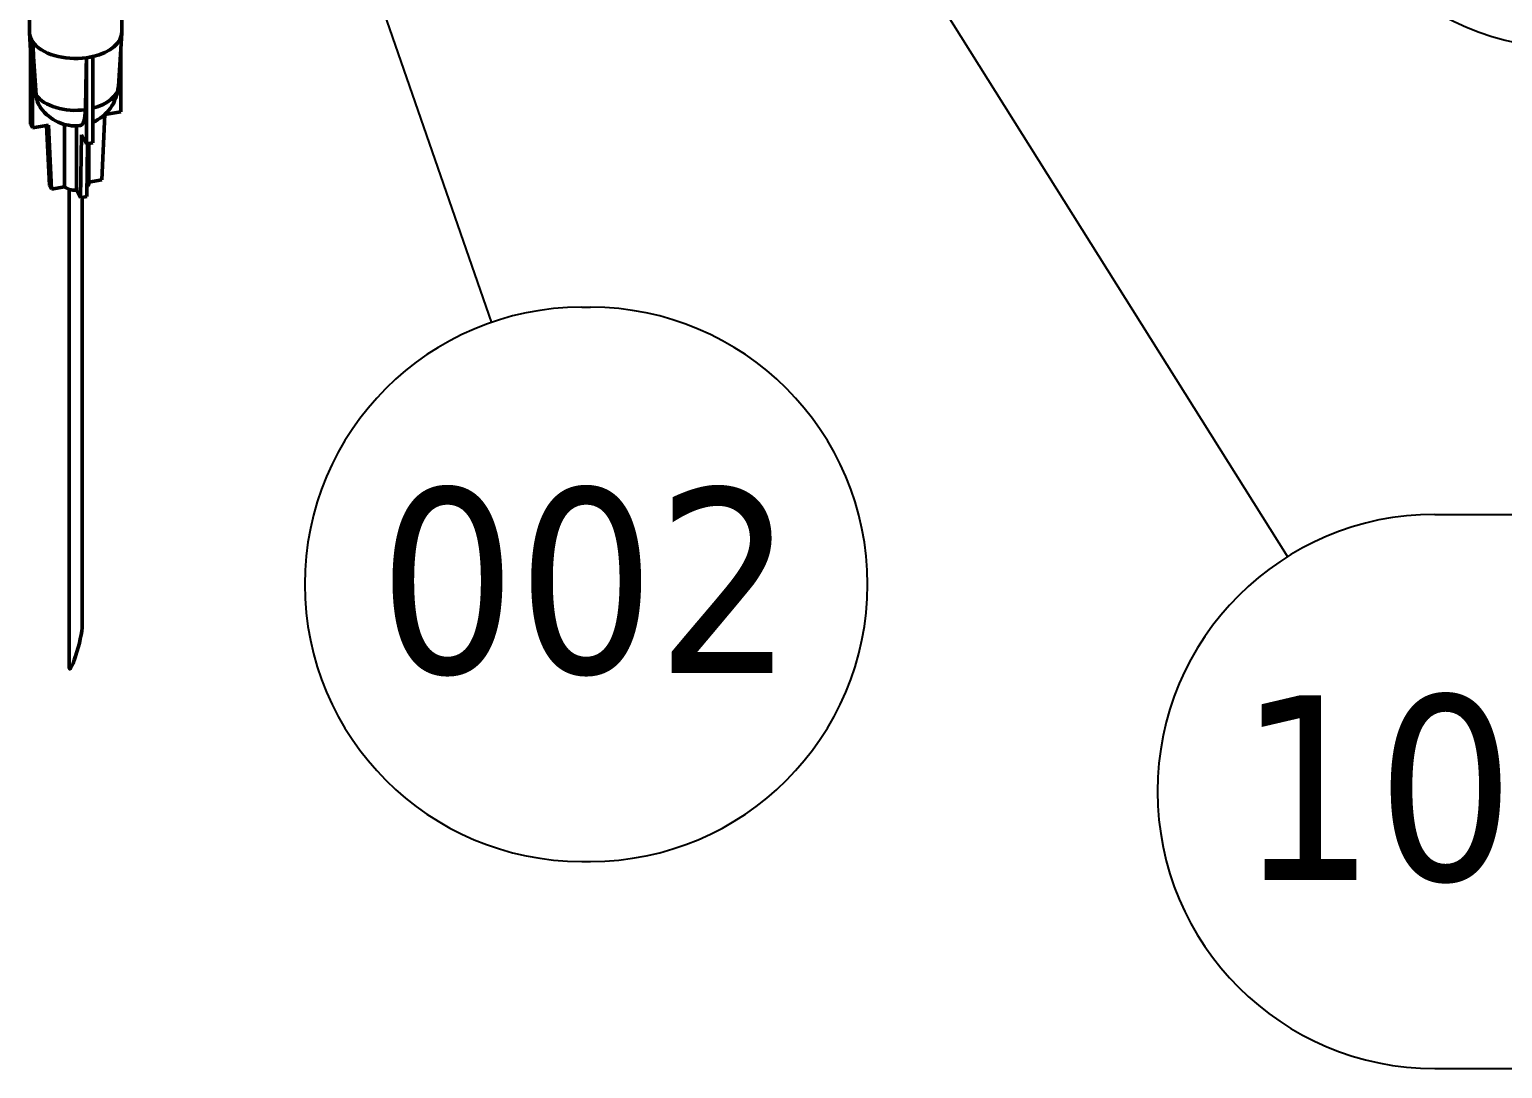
# Model space of a CAD drawing. Header units: millimetres. Extents: x -945 to 1680, y -1981 to 1188.
# Drawn here: x 1081 to 1192.6, y 693.8 to 772.6 of the extents above; entities that cross this region are included whole.
import ezdxf

# ---------------------------------------------------------------- set-up
doc = ezdxf.new("R2010")
doc.units = ezdxf.units.MM
doc.header["$LTSCALE"] = 4
doc.layers.add('Symbol (ISO)', color=7, linetype='Continuous', lineweight=25)
doc.layers.add('Visible (ISO)', color=7, linetype='Continuous', lineweight=50)
doc.styles.add('Note Text (ISO)', font='tahoma.ttf')

# ---------------------------------------------------------------- blocks, each defined once
blk = doc.blocks.new('Balloon28')
at = {"layer": 'Symbol (ISO)'}
for p, q in [((272.924, 205.153), (272.106, 207.515)), ((273.396, 205.316), (272.106, 207.515)), ((272.106, 207.515), (272.451, 204.989)), ((272.451, 204.989), (273.396, 205.316)), ((272.924, 205.153), (279.008, 187.581)), ((280.723, 187.876), (280.884, 187.876)), ((280.723, 177.376), (280.884, 177.376))]:
    blk.add_line(p, q, dxfattribs=at)
at = {"layer": 'Symbol (ISO)', "flags": 128}
blk.add_lwpolyline([(273.396, 205.316), (272.106, 207.515), (272.451, 204.989), (273.396, 205.316)], dxfattribs=at)
at = {"layer": 'Symbol (ISO)'}
for centre, start, end in [((280.723, 182.626), 90, 270), ((280.884, 182.626), 270, 90)]:
    blk.add_arc(centre, 5.25, start, end, dxfattribs=at)
blk.add_solid([(273.396, 205.316), (272.106, 207.515), (272.451, 204.989), (273.396, 205.316)], dxfattribs=at)
at = {"layer": 'Symbol (ISO)', "insert": (280.804, 182.663), "char_height": 3.5, "attachment_point": 5, "style": 'Note Text (ISO)'}
blk.add_mtext('002', dxfattribs=at)
blk = doc.blocks.new('Balloon29')
at = {"layer": 'Symbol (ISO)'}
for p, q in [((278.693, 211.498), (277.107, 212.089)), ((277.098, 211.647), (278.167, 210.648)), ((278.43, 211.073), (277.299, 211.773)), ((278.167, 210.648), (278.693, 211.498)), ((278.43, 211.073), (295.067, 200.777)), ((299.521, 203.27), (299.681, 203.27)), ((299.521, 192.77), (299.681, 192.77))]:
    blk.add_line(p, q, dxfattribs=at)
at = {"layer": 'Symbol (ISO)', "flags": 128}
blk.add_lwpolyline([(278.693, 211.498), (276.304, 212.389), (278.167, 210.648), (278.693, 211.498)], dxfattribs=at)
at = {"layer": 'Symbol (ISO)'}
for centre, start, end in [((299.521, 198.02), 90, 270), ((299.681, 198.02), 270, 90)]:
    blk.add_arc(centre, 5.25, start, end, dxfattribs=at)
blk.add_solid([(278.693, 211.498), (276.304, 212.389), (278.167, 210.648), (278.693, 211.498)], dxfattribs=at)
at = {"layer": 'Symbol (ISO)', "insert": (299.601, 198.057), "char_height": 3.5, "attachment_point": 5, "style": 'Note Text (ISO)'}
blk.add_mtext('005', dxfattribs=at)
blk = doc.blocks.new('Balloon36')
at = {"layer": 'Symbol (ISO)'}
for p, q in [((276.586, 211.038), (294.092, 183.138)), ((296.875, 183.952), (306.662, 183.952)), ((296.875, 173.452), (306.662, 173.452))]:
    blk.add_line(p, q, dxfattribs=at)
blk.add_arc((296.875, 178.702), 5.25, 90, 270, dxfattribs=at)
at = {"layer": 'Symbol (ISO)', "insert": (301.769, 178.739), "char_height": 3.5, "attachment_point": 5, "style": 'Note Text (ISO)'}
blk.add_mtext('10-1053', dxfattribs=at)

msp = doc.modelspace()

# ---------------------------------------------------------------- linework, layer by layer
at = {"layer": 'Visible (ISO)'}
for p, q in [((1081.034, 772.375), (1081.034, 774.864)), ((1088.034, 772.375), (1088.034, 774.864)), ((1081.123, 770.957), (1081.037, 772.3)), ((1081.123, 771.901), (1081.132, 771.902)), ((1081.123, 771.901), (1081.123, 765.369)), ((1081.123, 771.901), (1081.199, 771.763)), ((1081.199, 771.763), (1081.275, 771.626)), ((1081.275, 771.626), (1081.283, 771.627)), ((1081.275, 771.626), (1081.275, 765.094)), ((1087.77, 768.224), (1088.032, 772.3)), ((1085.356, 770.406), (1085.354, 770.411)), ((1085.356, 770.406), (1085.595, 770.45)), ((1085.356, 770.406), (1085.356, 763.874)), ((1085.595, 770.45), (1085.833, 770.493)), ((1085.833, 770.493), (1085.83, 770.498)), ((1085.833, 770.493), (1085.833, 763.961)), ((1087.946, 770.957), (1087.946, 766.318)), ((1086.754, 766.099), (1086.516, 761.157)), ((1087.946, 766.318), (1086.754, 766.099)), ((1081.123, 765.369), (1081.275, 765.094)), ((1081.275, 765.094), (1082.466, 765.312)), ((1082.329, 765.287), (1082.553, 760.732)), ((1082.466, 765.312), (1082.704, 760.457)), ((1083.687, 765.36), (1083.687, 760.638)), ((1084.589, 765.248), (1084.589, 760.368)), ((1084.978, 764.562), (1084.902, 759.8)), ((1085.356, 763.874), (1084.978, 764.562)), ((1085.356, 763.874), (1085.833, 763.961)), ((1085.442, 763.89), (1085.379, 759.888)), ((1085.534, 760.944), (1085.534, 763.907)), ((1082.553, 760.732), (1082.704, 760.457)), ((1083.687, 760.638), (1082.704, 760.457)), ((1084.034, 760.444), (1084.034, 724.279)), ((1084.589, 760.368), (1084.902, 759.8)), ((1085.534, 760.976), (1086.516, 761.157)), ((1084.902, 759.8), (1085.379, 759.888)), ((1085.034, 759.825), (1085.034, 727.391))]:
    msp.add_line(p, q, dxfattribs=at)
for start, end in [(293.56829, 354.6462), (215.87415, 275.84139)]:
    msp.add_arc((1084.534, 768.495), 3.247, start, end, dxfattribs=at)
for centre, major_axis, ratio, start_param, end_param in [((1084.534, 772.375), (-3.5, 0), 0.5773503, 0, 0.2362571), ((1084.534, 772.375), (3.5, 0), 0.5773503, 5.091625, 6.2831853), ((1084.534, 772.375), (-3.5, 0), 0.5773503, 0.2362571, 0.3077465), ((1084.534, 772.375), (-3.5, 0), 0.5773503, 0.3077465, 0.379236), ((1084.534, 772.375), (-3.5, 0), 0.5773503, 0.379236, 1.8070534), ((1084.534, 772.375), (-3.5, 0), 0.5773503, 1.8070534, 1.8785428), ((1084.534, 772.375), (-3.5, 0), 0.5773503, 1.8785428, 1.9500323), ((1084.534, 768.293), (3.238, 0), 0.5773503, 5.1250051, 6.2461189), ((1084.534, 768.293), (-3.238, 0), 0.5773503, 0.3850325, 1.8012569), ((1084.61, 768.357), (-2.836, -1.561), 0.7781364, 5.9549385, 6.3789907), ((1084.296, 768.451), (0.584, -3.185), 0.2473265, 6.2634747, 7.1391576), ((1084.534, 760.944), (-1, 0), 0.5773503, 0.5604268, 1.6258626), ((1084.534, 760.944), (1, 0), 0.5773503, 5.7401419, 6.2831853), ((1084.534, 725.835), (0.453, 1.741), 0.1209506, 2.7067652, 5.8483578)]:
    msp.add_ellipse(centre, major_axis=major_axis, ratio=ratio, start_param=start_param, end_param=end_param, dxfattribs=at)
for points in [[(1081.283, 771.627), (1081.306, 771.253), (1081.33, 770.878), (1081.353, 770.504), (1081.413, 769.533), (1081.473, 768.562), (1081.534, 767.591)], [(1085.354, 770.411), (1085.346, 770.045), (1085.339, 769.68), (1085.332, 769.315), (1085.312, 768.367), (1085.293, 767.42), (1085.274, 766.473)]]:
    msp.add_open_spline(points, degree=3, knots=[0.005839192, 0.005839192, 0.005839192, 0.005839192, 0.0072326669, 0.0072326669, 0.0072326669, 0.0108460917, 0.0108460917, 0.0108460917, 0.0108460917], dxfattribs=at)

# ---------------------------------------------------------------- block references
at = {"layer": 'Symbol (ISO)', "xscale": 4, "yscale": 4, "zscale": 4}
for name in ['Balloon36', 'Balloon29', 'Balloon28']:
    msp.add_blockref(name, (0, 0), dxfattribs=at)

doc.saveas('drawing.dxf')
